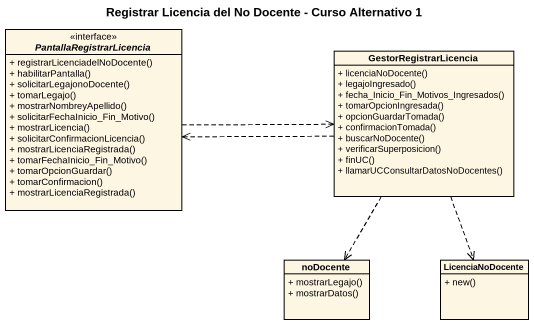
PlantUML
@startuml
title Registrar Licencia del No Docente - Curso Alternativo 1
hide circle
hide empty members
skinparam classAttributeIconSize 0
interface PantallaRegistrarLicencia <<interface>> {
  + registrarLicenciadelNoDocente()
  + habilitarPantalla()
  + solicitarLegajonoDocente()
  + tomarLegajo()
  + mostrarNombreyApellido()
  + solicitarFechaInicio_Fin_Motivo()
  + mostrarLicencia()
  + solicitarConfirmacionLicencia()
  + mostrarLicenciaRegistrada()
  + tomarFechaInicio_Fin_Motivo()
  + tomarOpcionGuardar()
  + tomarConfirmacion()
  + mostrarLicenciaRegistrada()
}
class GestorRegistrarLicencia {
  + licenciaNoDocente()
  + legajoIngresado()
  + fecha_Inicio_Fin_Motivos_Ingresados()
  + tomarOpcionIngresada()
  + opcionGuardarTomada()
  + confirmacionTomada()
  + buscarNoDocente()
  + verificarSuperposicion()
  + finUC()
  + llamarUCConsultarDatosNoDocentes()
}
class noDocente {
  + mostrarLegajo()
  + mostrarDatos()
}
class LicenciaNoDocente {
  + new()
}
PantallaRegistrarLicencia .right.> GestorRegistrarLicencia
GestorRegistrarLicencia .left.> PantallaRegistrarLicencia
GestorRegistrarLicencia ..> noDocente
GestorRegistrarLicencia ..> LicenciaNoDocente
@enduml
